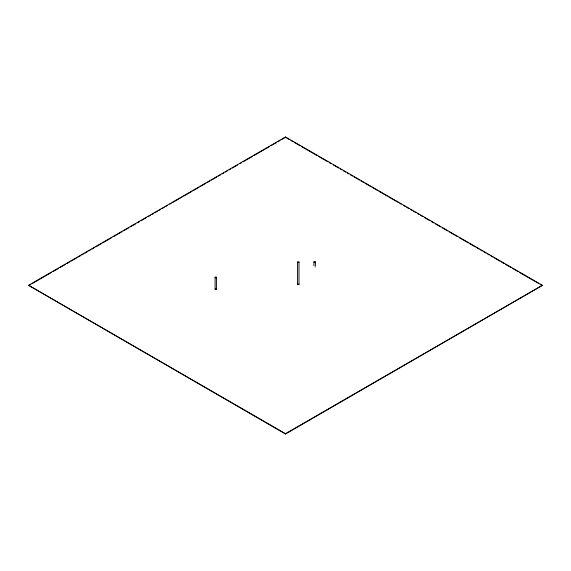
<?xml version="1.0" encoding="UTF-8"?>
<svg xmlns="http://www.w3.org/2000/svg" width="571" height="571" viewBox="0 0 571 571"><rect width="100%" height="100%" fill="white"/><g stroke="black" fill="none" stroke-linecap="round" stroke-linejoin="round"><path stroke-width="0.86" d="M28.55 285.3L285.5 136.954L542.45 285.3L285.5 434.046L28.55 285.3L285.5 433.653L542.45 285.3M29.321 285.25L30.863 284.365M32.411 283.473L51.697 272.331M53.239 271.446L58.642 268.327M60.183 267.435L65.586 264.316M67.128 263.424L69.448 262.089M70.99 261.197L76.393 258.078M77.934 257.186L80.247 255.851M81.789 254.959L83.337 254.066M84.879 253.181L87.192 251.84M88.733 250.947L90.282 250.062M91.824 249.17L94.136 247.835M95.678 246.943L101.081 243.824M102.623 242.932L111.887 237.586M113.429 236.694L121.916 231.797M123.457 230.905L128.86 227.786M130.402 226.894L135.805 223.775M137.347 222.883L139.667 221.548M141.208 220.656L146.611 217.537M148.153 216.645L150.466 215.31M152.007 214.418L153.556 213.533M155.098 212.64L157.41 211.299M158.952 210.413L160.494 209.521M162.043 208.629L164.355 207.294M165.897 206.402L167.439 205.51M169.758 204.175L171.3 203.283M172.842 202.391L182.106 197.045M183.648 196.153L192.134 191.256M193.676 190.364L199.079 187.245M200.621 186.353L206.024 183.234M207.566 182.342L209.878 181.007M211.427 180.115L216.823 176.996M218.372 176.111L220.684 174.769M222.226 173.884L223.768 172.992M225.317 172.099L227.629 170.765M229.171 169.873L230.713 168.98M232.261 168.088L237.657 164.969M239.977 163.634L241.519 162.742M243.06 161.85L252.318 156.504M253.867 155.619L269.298 146.704M270.84 145.812L276.243 142.693M277.784 141.808L280.097 140.466M281.639 139.581L285.5 137.347L289.361 139.581M290.903 140.466L293.216 141.808M294.757 142.693L300.16 145.812M301.702 146.704L317.133 155.619M318.682 156.504L327.94 161.85M329.481 162.742L331.023 163.634M333.343 164.969L338.739 168.088M340.287 168.98L341.829 169.873M343.371 170.765L345.683 172.099M347.232 172.992L348.774 173.884M350.316 174.769L352.628 176.111M354.177 176.996L359.573 180.115M361.122 181.007L363.434 182.342M364.976 183.234L370.379 186.353M371.921 187.245L377.324 190.364M378.866 191.256L387.352 196.153M388.894 197.045L398.158 202.391M399.7 203.283L401.242 204.175M403.561 205.51L405.103 206.402M406.645 207.294L408.957 208.629M410.506 209.521L412.048 210.413M413.59 211.299L415.902 212.64M417.444 213.533L418.993 214.418M420.534 215.31L422.847 216.645M424.389 217.537L429.792 220.656M431.333 221.548L433.653 222.883M435.195 223.775L440.598 226.894M442.14 227.786L447.543 230.905M449.084 231.797L457.571 236.694M459.113 237.586L468.377 242.932M469.919 243.824L475.322 246.943M476.864 247.835L479.176 249.17M480.718 250.062L482.267 250.947M483.808 251.84L486.121 253.181M487.663 254.066L489.211 254.959M490.753 255.851L493.066 257.186M494.607 258.078L500.01 261.197M501.552 262.089L503.872 263.424M505.414 264.316L510.817 267.435M512.358 268.327L517.761 271.446M519.303 272.331L538.589 283.473M540.137 284.365L541.679 285.25M315.406 261.975L315.406 265.779M313.95 261.975L313.95 265.779M298.99 262.118L298.99 284.222M297.534 262.118L297.534 284.222M285.5 136.954L285.5 137.347M285.5 433.653L285.5 434.046M216.559 277.363L216.559 289.104M215.103 277.363L215.103 289.104M298.933 284.101A0.735 0.421 0 0 1 298.597 284.644A0.735 0.421 0 0 1 297.634 284.479A0.735 0.421 0 0 1 297.848 283.915M315.32 266.793A0.735 0.421 0 0 1 314.971 266.971M216.052 288.748A0.735 0.421 0 0 1 216.423 289.397A0.735 0.421 0 0 1 215.238 289.397A0.735 0.421 0 0 1 215.61 288.748M297.776 262.482A0.735 0.421 0 0 0 298.976 262.253A0.735 0.421 0 0 0 298.033 261.761A0.735 0.421 0 0 0 297.776 262.482M314.193 262.332A0.735 0.421 0 0 0 315.392 262.103A0.735 0.421 0 0 0 314.45 261.618A0.735 0.421 0 0 0 314.193 262.332M215.346 277.72A0.735 0.421 0 0 0 216.552 277.492A0.735 0.421 0 0 0 215.602 277.006A0.735 0.421 0 0 0 215.346 277.72"/></g></svg>
